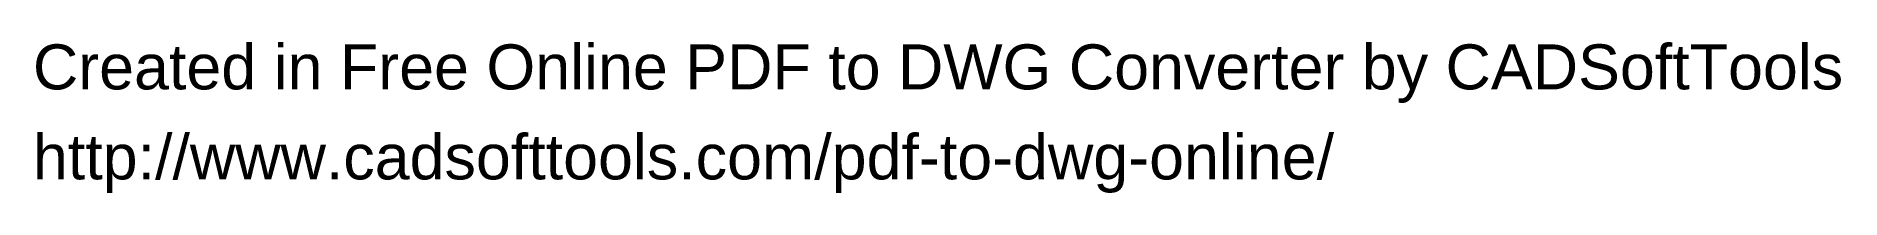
# Paper-space layout 'Layout1' of a CAD drawing. Header units: metres. Extents: x 799 to 1144, y -819 to -791.
import ezdxf

# ---------------------------------------------------------------- set-up
doc = ezdxf.new("R2010")
doc.units = ezdxf.units.M
doc.header["$MEASUREMENT"] = 0
doc.layers.add('212CBD0', color=7, linetype='CONTINUOUS')
doc.styles.add('212CC60', font='arial.ttf')

# ---------------------------------------------------------------- blocks, each defined once
blk = doc.blocks.new('3FF7730')
at = {"layer": '212CBD0', "color": 1, "style": '212CC60'}
for s, p in [('Created in Free Online PDF to DWG Converter by CADSoftTools', (0, 0)), ('http://www.cadsofttools.com/pdf-to-dwg-online/', (0, -2))]:
    blk.add_text(s, height=1, dxfattribs=at).set_placement(p)

psp = doc.layouts.get("Layout1")

# ---------------------------------------------------------------- block references
at = {"layer": '212CBD0', "xscale": 8.5914199875167, "yscale": 8.5914199875167, "zscale": 8.5914199875167}
psp.add_blockref('3FF7730', (798.05, -799.67), dxfattribs=at)

doc.saveas('drawing.dxf')
